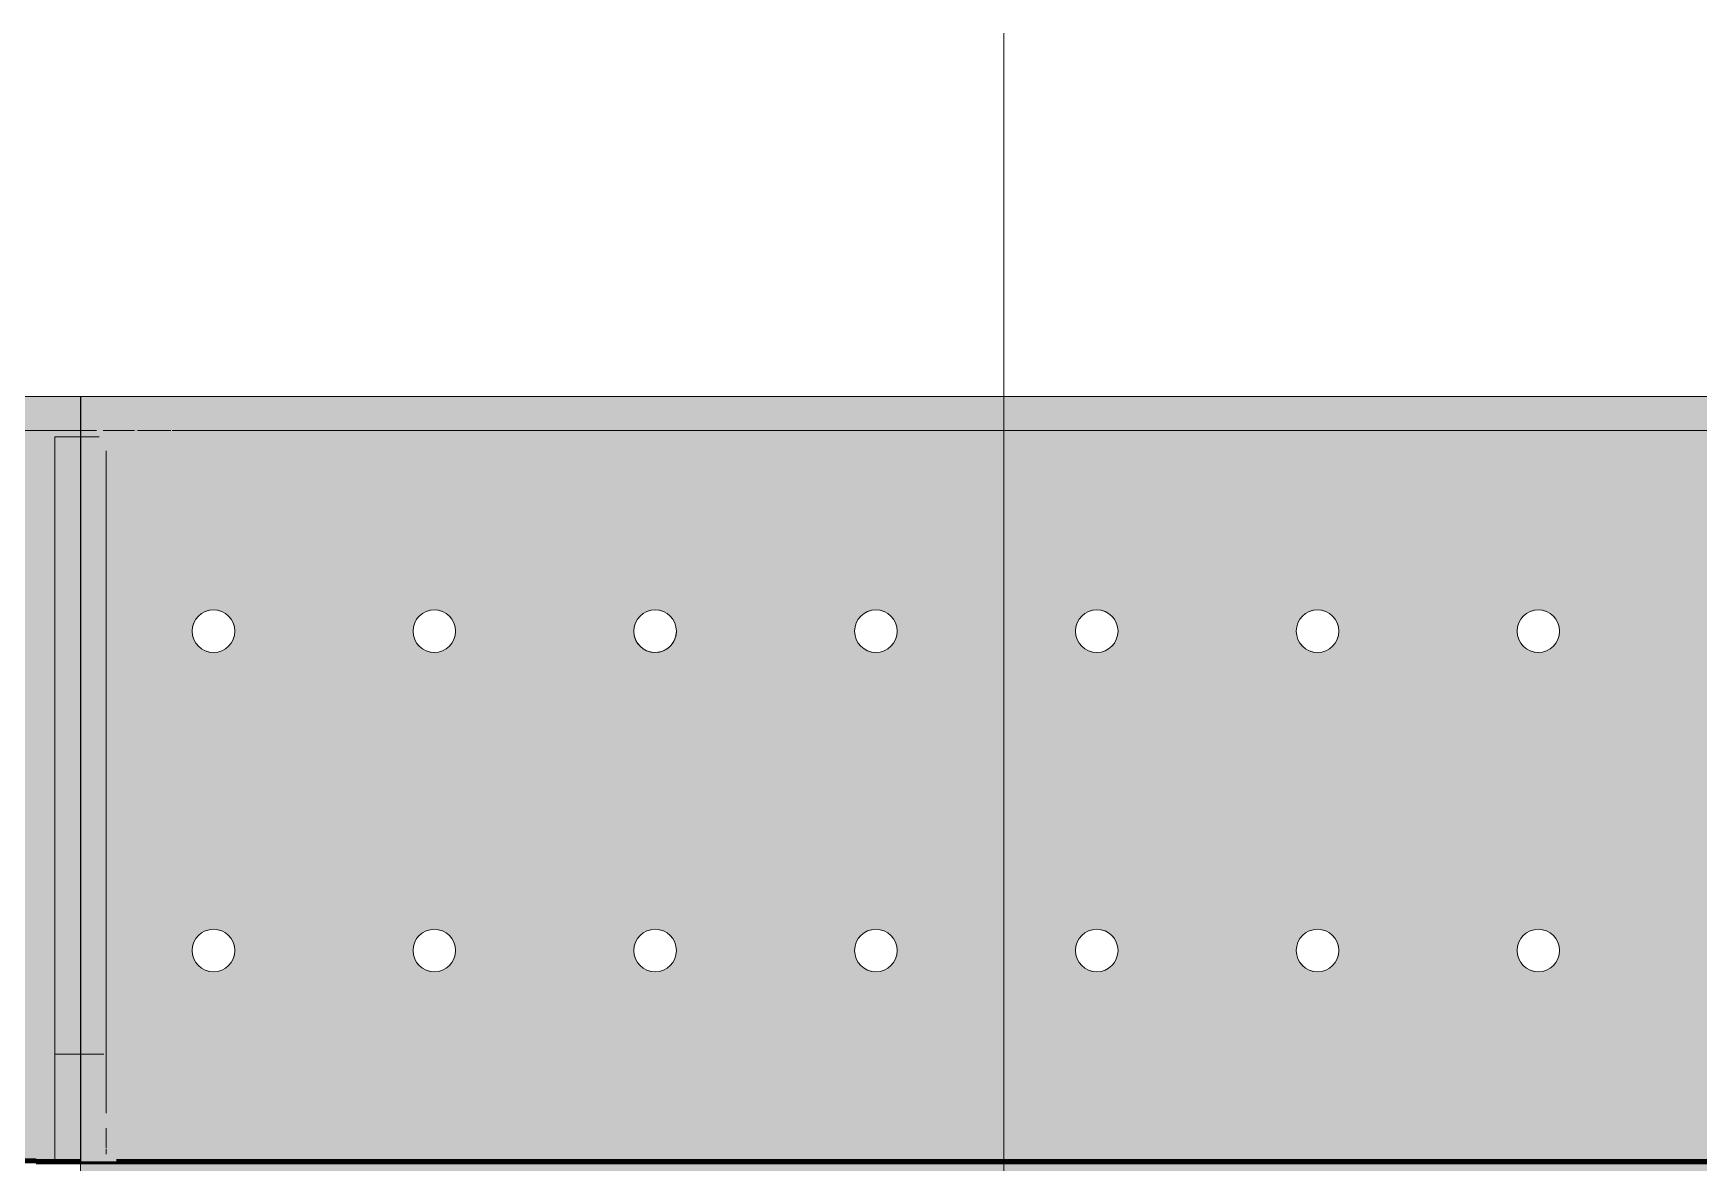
# Model space of a CAD drawing. Header units: millimetres. Extents: x -3245 to 186632, y -8553 to 29000.
# Drawn here: x 13009 to 13791, y 140 to 670 of the extents above; entities that cross this region are included whole.
import ezdxf

# ---------------------------------------------------------------- set-up
doc = ezdxf.new("R2010")
doc.units = ezdxf.units.MM
doc.layers.add('A-WALL-IDEN', color=7, linetype='Continuous', lineweight=9)
for name, color, linetype, lineweight, true_color in [('I-WALL-10', 7, 'Continuous', 80, 0xff80c0), ('I-WALL-17', 7, 'Continuous', 53, 0xeaa7bf), ('I-WALL-18', 7, 'Continuous', 53, 0xe0bbbf), ('Знаки-10', 7, 'Continuous', 9, 0xd6cebe), ('Знаки-2', 9, 'Continuous', 9, 0x808080), ('Знаки-3', 7, 'Continuous', 9, 0xd1cabb), ('Знаки-5', 7, 'Continuous', 9, 0xc1bbaf), ('Знаки-6', 7, 'Continuous', 9, 0xaba79f), ('Знаки-7', 7, 'Continuous', 9, 0xd5cdbe), ('Знаки-8', 7, 'Continuous', 9, 0xccc5b7), ('Знаки-9', 7, 'Continuous', 9, 0xd4ccbd)]:
    doc.layers.add(name, color=color, linetype=linetype, lineweight=lineweight, true_color=true_color)
doc.layers.add('Знаки-4', color=7, linetype='Continuous', lineweight=9, transparency=0.5)

# ---------------------------------------------------------------- blocks, each defined once
blk = doc.blocks.new('Зашивка без перфорации М3 - М3_3-30974608-План отделки стен 2 этажа в осях 1-12')
at = {"layer": 'Знаки-4'}
for points in [[(-204.01, 180), (-430, 180), (-430, -179.94), (-179, -179.94), (-180, 180)], [(-179, -163.94), (-430, -163.94), (-429.85, -179.94), (-179, -179.94)]]:
    blk.add_hatch(color=256, dxfattribs=at).paths.add_polyline_path(points)
at = {"layer": 'Знаки-2'}
for p, q in [((-409, 180), (-430, 180)), ((-430, 180), (-430, -179.94)), ((-430, -179.94), (-179, -179.94))]:
    blk.add_line(p, q, dxfattribs=at)
at = {"layer": 'Знаки-3'}
blk.add_line((-430, -163.94), (-430, -179.62), dxfattribs=at)
at = {"layer": 'Знаки-5'}
for p, q in [((-409, 180), (-180, 180)), ((-430, -179.62), (-430, 179.31)), ((-430, -163.94), (-430, -179.62)), ((-179, -163.94), (-429.85, -163.94)), ((-429.85, -179.94), (-179, -179.94))]:
    blk.add_line(p, q, dxfattribs=at)
at = {"layer": 'Знаки-6'}
for p, q in [((-429.85, 180), (-409, 180)), ((-429.85, -163.94), (-179, -163.94)), ((-179, -179.94), (-429.85, -179.94)), ((-179, -179.94), (-429.85, -179.94))]:
    blk.add_line(p, q, dxfattribs=at)
blk = doc.blocks.new('Зашивка радиатора_ с перфорацией М6 - Зашивка радиатора_ с перфорацией М6-V84-План отделки стен 2 этажа в осях 1-12')
at = {"layer": 'Знаки-4'}
for points in [[(2640.85, 380), (2640.85, 368), (2660.85, 368), (2660.85, 358), (1860.85, 358), (1860.85, 368), (1880.85, 368), (1880.85, 380), (1810.85, 380), (1810.85, 368), (1830.85, 368), (1830.85, 358), (-339.15, 358), (-339.15, 368), (-319.15, 368), (-319.15, 380), (-370, 380), (-369.15, 180), (2690, 180), (2690, 380), (2660.85, 380)], [(2682.15, -163.94), (-369.15, -163.94), (-369.15, -179.94), (2690, -179.94), (2689.85, -163.94), (2682.38, -163.94)], [(1940, -163.94), (1940.68, -179.94), (1980, -179.94), (1979.32, -163.94), (1940.68, -163.94)], [(1951.34, -163.94), (1940, -163.94), (1940.68, -179.94), (1980, -179.94), (1979.32, -163.94), (1952.93, -163.94)], [(1950.34, -163.94), (1950, -163.94), (1950.34, -179.94), (1970, -179.94), (1969.66, -163.94), (1951.34, -163.94)], [(1950.34, -163.94), (1950, -163.94), (1950.34, -179.94), (1970, -179.94), (1969.66, -163.94), (1951.34, -163.94)], [(2045.86, -163.94), (2040, -163.94), (2040.68, -179.94), (2080, -179.94), (2079.32, -163.94), (2050, -163.94)], [(2040, -163.94), (2040.68, -179.94), (2080, -179.94), (2079.32, -163.94), (2040.68, -163.94)], [(2050.34, -163.94), (2050, -163.94), (2050.34, -179.94), (2070, -179.94), (2069.66, -163.94), (2051.34, -163.94)], [(2050.34, -163.94), (2050, -163.94), (2050.34, -179.94), (2070, -179.94), (2069.66, -163.94), (2051.34, -163.94)], [(2140, -163.94), (2140.68, -179.94), (2180, -179.94), (2179.32, -163.94), (2140.68, -163.94)], [(2150.34, -163.94), (2140, -163.94), (2140.68, -179.94), (2180, -179.94), (2179.32, -163.94), (2151.34, -163.94)], [(2152.93, -163.94), (2150, -163.94), (2150.34, -179.94), (2170, -179.94), (2169.66, -163.94), (2154.82, -163.94)], [(2152.93, -163.94), (2150, -163.94), (2150.34, -179.94), (2170, -179.94), (2169.66, -163.94), (2155, -163.94)], [(2260, -163.94), (2240, -163.94), (2240.68, -179.94), (2280, -179.94), (2279.32, -163.94), (2265.18, -163.94)], [(2265, -163.94), (2240, -163.94), (2240.68, -179.94), (2280, -179.94), (2279.32, -163.94), (2265.18, -163.94)], [(2267.07, -163.94), (2250, -163.94), (2250.34, -179.94), (2270, -179.94), (2269.66, -163.94), (2268.66, -163.94)], [(2267.07, -163.94), (2250, -163.94), (2250.34, -179.94), (2270, -179.94), (2269.66, -163.94), (2268.66, -163.94)], [(2374.14, -163.94), (2340, -163.94), (2340.68, -179.94), (2380, -179.94), (2379.32, -163.94), (2377.32, -163.94)], [(2350.34, -163.94), (2340, -163.94), (2340.68, -179.94), (2380, -179.94), (2379.32, -163.94), (2351.34, -163.94)], [(2350.34, -163.94), (2350, -163.94), (2350.34, -179.94), (2370, -179.94), (2369.66, -163.94), (2351.34, -163.94)], [(2350.34, -163.94), (2350, -163.94), (2350.34, -179.94), (2370, -179.94), (2369.66, -163.94), (2351.34, -163.94)], [(2440, -163.94), (2440.68, -179.94), (2480, -179.94), (2479.32, -163.94), (2440.68, -163.94)], [(2440, -163.94), (2440.68, -179.94), (2480, -179.94), (2479.32, -163.94), (2440.68, -163.94)], [(2468.66, -163.94), (2450, -164.05), (2450.34, -179.94), (2470, -179.94), (2469.66, -163.94)], [(2469.66, -163.94), (2450, -164.05), (2450.34, -179.94), (2470, -179.94), (2470, -163.94)], [(2579.32, -163.94), (2540, -164.84), (2540.68, -179.94), (2580, -179.94), (2580, -163.94)], [(2550, -163.94), (2540, -164.84), (2540.68, -179.94), (2580, -179.94), (2579.32, -163.94), (2550.34, -163.94)], [(2560, -163.94), (2550, -164.2), (2550.34, -179.94), (2570, -179.94), (2569.66, -163.94), (2562.59, -163.94)], [(2551.34, -163.94), (2550, -164.2), (2550.34, -179.94), (2570, -179.94), (2569.66, -163.94), (2552.93, -163.94)]]:
    blk.add_hatch(color=256, dxfattribs=at).paths.add_polyline_path(points)
h = blk.add_hatch(color=256, dxfattribs=at)
h.paths.add_polyline_path([(2690, 180), (-369.15, 178.95), (-369.15, -179.94), (2690, -179.94), (2690, 135.79)])
h.paths.add_polyline_path([(2212.5, 90.35), (2217.5, 89.02), (2221.16, 85.35), (2222.5, 80.35), (2221.16, 75.35), (2217.5, 71.69), (2212.5, 70.35), (2207.5, 71.69), (2203.84, 75.35), (2202.5, 80.35), (2203.84, 85.35), (2207.5, 89.02), (2209.91, 90.01)])
h.paths.add_polyline_path([(2005, 90.35), (2010, 89.02), (2013.66, 85.35), (2015, 80.35), (2013.66, 75.35), (2010, 71.69), (2005, 70.35), (2000, 71.69), (1996.34, 75.35), (1995, 80.35), (1996.34, 85.35), (2000, 89.02), (2002.41, 90.01)])
h.paths.add_polyline_path([(2523.75, 90.35), (2528.75, 89.02), (2532.41, 85.35), (2533.75, 80.35), (2532.41, 75.35), (2528.75, 71.69), (2523.75, 70.35), (2518.75, 71.69), (2515.09, 75.35), (2513.75, 80.35), (2515.09, 85.35), (2518.75, 89.02), (2521.16, 90.01)])
h.paths.add_polyline_path([(1797.5, 90.35), (1802.5, 89.02), (1806.16, 85.35), (1807.5, 80.35), (1806.16, 75.35), (1802.5, 71.69), (1797.5, 70.35), (1792.5, 71.69), (1788.84, 75.35), (1787.5, 80.35), (1788.84, 85.35), (1792.5, 89.02), (1794.91, 90.01)])
h.paths.add_polyline_path([(1071.25, 90.35), (1076.25, 89.02), (1079.91, 85.35), (1081.25, 80.35), (1079.91, 75.35), (1076.25, 71.69), (1071.25, 70.35), (1066.25, 71.69), (1062.59, 75.35), (1061.25, 80.35), (1062.59, 85.35), (1066.25, 89.02), (1068.66, 90.01)])
h.paths.add_polyline_path([(1278.75, 90.35), (1283.75, 89.02), (1287.41, 85.35), (1288.75, 80.35), (1287.41, 75.35), (1283.75, 71.69), (1278.75, 70.35), (1273.75, 71.69), (1270.09, 75.35), (1268.75, 80.35), (1270.09, 85.35), (1273.75, 89.02), (1276.16, 90.01)])
h.paths.add_polyline_path([(863.75, 90.35), (868.75, 89.02), (872.41, 85.35), (873.75, 80.35), (872.41, 75.35), (868.75, 71.69), (863.75, 70.35), (858.75, 71.69), (855.09, 75.35), (853.75, 80.35), (855.09, 85.35), (858.75, 89.02), (861.16, 90.01)])
h.paths.add_polyline_path([(1175, 90.35), (1180, 89.02), (1183.66, 85.35), (1185, 80.35), (1183.66, 75.35), (1180, 71.69), (1175, 70.35), (1170, 71.69), (1166.34, 75.35), (1165, 80.35), (1166.34, 85.35), (1170, 89.02), (1172.41, 90.01)])
h.paths.add_polyline_path([(967.5, 90.35), (972.5, 89.02), (976.16, 85.35), (977.5, 80.35), (976.16, 75.35), (972.5, 71.69), (967.5, 70.35), (962.5, 71.69), (958.84, 75.35), (957.5, 80.35), (958.84, 85.35), (962.5, 89.02), (964.91, 90.01)])
h.paths.add_polyline_path([(2316.25, 90.35), (2321.25, 89.02), (2324.91, 85.35), (2326.25, 80.35), (2324.91, 75.35), (2321.25, 71.69), (2316.25, 70.35), (2311.25, 71.69), (2307.59, 75.35), (2306.25, 80.35), (2307.59, 85.35), (2311.25, 89.02), (2313.66, 90.01)])
h.paths.add_polyline_path([(1693.75, 90.35), (1698.75, 89.02), (1702.41, 85.35), (1703.75, 80.35), (1702.41, 75.35), (1698.75, 71.69), (1693.75, 70.35), (1688.75, 71.69), (1685.09, 75.35), (1683.75, 80.35), (1685.09, 85.35), (1688.75, 89.02), (1691.16, 90.01)])
h.paths.add_polyline_path([(1901.25, 90.35), (1906.25, 89.02), (1909.91, 85.35), (1911.25, 80.35), (1909.91, 75.35), (1906.25, 71.69), (1901.25, 70.35), (1896.25, 71.69), (1892.59, 75.35), (1891.25, 80.35), (1892.59, 85.35), (1896.25, 89.02), (1898.66, 90.01)])
h.paths.add_polyline_path([(1590, 90.35), (1595, 89.02), (1598.66, 85.35), (1600, 80.35), (1598.66, 75.35), (1595, 71.69), (1590, 70.35), (1585, 71.69), (1581.34, 75.35), (1580, 80.35), (1581.34, 85.35), (1585, 89.02), (1587.41, 90.01)])
h.paths.add_polyline_path([(2420, 90.35), (2425, 89.02), (2428.66, 85.35), (2430, 80.35), (2428.66, 75.35), (2425, 71.69), (2420, 70.35), (2415, 71.69), (2411.34, 75.35), (2410, 80.35), (2411.34, 85.35), (2415, 89.02), (2417.41, 90.01)])
h.paths.add_polyline_path([(1486.25, 90.35), (1491.25, 89.02), (1494.91, 85.35), (1496.25, 80.35), (1494.91, 75.35), (1491.25, 71.69), (1486.25, 70.35), (1481.25, 71.69), (1477.59, 75.35), (1476.25, 80.35), (1477.59, 85.35), (1481.25, 89.02), (1483.66, 90.01)])
h.paths.add_polyline_path([(2108.75, 90.35), (2113.75, 89.02), (2117.73, 84.58), (2118.75, 80.35), (2117.41, 75.35), (2113.75, 71.69), (2108.75, 70.35), (2103.75, 71.69), (2100.09, 75.35), (2098.75, 80.35), (2100.09, 85.35), (2103.75, 89.02), (2106.16, 90.01)])
h.paths.add_polyline_path([(1382.5, 90.35), (1387.5, 89.02), (1391.16, 85.35), (1392.5, 80.35), (1391.16, 75.35), (1387.5, 71.69), (1382.5, 70.35), (1377.5, 71.69), (1373.84, 75.35), (1372.5, 80.35), (1373.84, 85.35), (1377.5, 89.02), (1379.91, 90.01)])
h.paths.add_polyline_path([(2627.5, 90.35), (2632.5, 89.02), (2636.16, 85.35), (2637.5, 80.35), (2636.16, 75.35), (2632.5, 71.69), (2627.5, 70.35), (2622.5, 71.69), (2618.84, 75.35), (2617.5, 80.35), (2618.84, 85.35), (2622.5, 89.02), (2624.91, 90.01)])
h.paths.add_polyline_path([(33.75, 90.35), (38.75, 89.02), (42.41, 85.35), (43.75, 80.35), (42.41, 75.35), (38.75, 71.69), (33.75, 70.35), (28.75, 71.69), (25.09, 75.35), (23.75, 80.35), (25.09, 85.35), (28.75, 89.02), (31.16, 90.01)])
h.paths.add_polyline_path([(137.5, 90.35), (142.5, 89.02), (146.16, 85.35), (147.5, 80.35), (146.16, 75.35), (142.5, 71.69), (137.5, 70.35), (132.5, 71.69), (128.84, 75.35), (127.5, 80.35), (128.84, 85.35), (132.5, 89.02), (134.91, 90.01)])
h.paths.add_polyline_path([(-173.75, 90.35), (-168.75, 89.02), (-165.09, 85.35), (-163.75, 80.35), (-165.09, 75.35), (-168.75, 71.69), (-173.75, 70.35), (-178.75, 71.69), (-182.41, 75.35), (-183.75, 80.35), (-182.41, 85.35), (-178.75, 89.02), (-176.34, 90.01)])
h.paths.add_polyline_path([(241.25, 90.35), (246.25, 89.02), (249.91, 85.35), (251.25, 80.35), (249.91, 75.35), (246.25, 71.69), (241.25, 70.35), (236.25, 71.69), (232.59, 75.35), (231.25, 80.35), (232.59, 85.35), (236.25, 89.02), (238.66, 90.01)])
h.paths.add_polyline_path([(345, 90.35), (350, 89.02), (353.66, 85.35), (355, 80.35), (353.66, 75.35), (350, 71.69), (345, 70.35), (340, 71.69), (336.34, 75.35), (335, 80.35), (336.34, 85.35), (340, 89.02), (342.41, 90.01)])
h.paths.add_polyline_path([(552.5, 90.35), (557.5, 89.02), (561.16, 85.35), (562.5, 80.35), (561.16, 75.35), (557.5, 71.69), (552.5, 70.35), (547.5, 71.69), (543.84, 75.35), (542.5, 80.35), (543.84, 85.35), (547.5, 89.02), (549.91, 90.01)])
h.paths.add_polyline_path([(-70, 90.35), (-65, 89.02), (-61.34, 85.35), (-60, 80.35), (-61.34, 75.35), (-65, 71.69), (-70, 70.35), (-75, 71.69), (-78.66, 75.35), (-80, 80.35), (-78.66, 85.35), (-75, 89.02), (-72.59, 90.01)])
h.paths.add_polyline_path([(656.25, 90.35), (661.25, 89.02), (664.91, 85.35), (666.25, 80.35), (664.91, 75.35), (661.25, 71.69), (656.25, 70.35), (651.25, 71.69), (647.59, 75.35), (646.25, 80.35), (647.59, 85.35), (651.25, 89.02), (653.66, 90.01)])
h.paths.add_polyline_path([(760, 90.35), (765, 89.02), (768.66, 85.35), (770, 80.35), (768.66, 75.35), (765, 71.69), (760, 70.35), (755, 71.69), (751.34, 75.35), (750, 80.35), (751.34, 85.35), (755, 89.02), (757.41, 90.01)])
h.paths.add_polyline_path([(-277.5, 90.35), (-272.5, 89.02), (-268.84, 85.35), (-267.5, 80.35), (-268.84, 75.35), (-272.5, 71.69), (-277.5, 70.35), (-282.5, 71.69), (-286.16, 75.35), (-287.5, 80.35), (-286.16, 85.35), (-282.5, 89.02), (-280.09, 90.01)])
h.paths.add_polyline_path([(448.75, 90.35), (453.75, 89.02), (457.41, 85.35), (458.75, 80.35), (457.41, 75.35), (453.75, 71.69), (448.75, 70.35), (443.75, 71.69), (440.09, 75.35), (438.75, 80.35), (440.32, 85.65), (443.75, 89.02), (446.16, 90.01)])
h.paths.add_polyline_path([(2108.75, -59.65), (2113.75, -60.98), (2117.73, -65.42), (2118.75, -69.65), (2117.41, -74.65), (2113.75, -78.31), (2108.75, -79.65), (2103.75, -78.31), (2100.09, -74.65), (2098.75, -69.65), (2100.09, -64.65), (2103.75, -60.98), (2106.16, -59.99)])
h.paths.add_polyline_path([(2005, -59.65), (2010, -60.98), (2013.66, -64.65), (2015, -69.65), (2013.66, -74.65), (2010, -78.31), (2005, -79.65), (2000, -78.31), (1996.34, -74.65), (1995, -69.65), (1996.34, -64.65), (2000, -60.98), (2002.41, -59.99)])
h.paths.add_polyline_path([(760, -59.65), (765, -60.98), (768.66, -64.65), (770, -69.65), (768.66, -74.65), (765, -78.31), (760, -79.65), (755, -78.31), (751.34, -74.65), (750, -69.65), (751.34, -64.65), (755, -60.98), (757.41, -59.99)])
h.paths.add_polyline_path([(2212.5, -59.65), (2217.5, -60.98), (2221.16, -64.65), (2222.5, -69.65), (2221.16, -74.65), (2217.5, -78.31), (2212.5, -79.65), (2207.5, -78.31), (2203.84, -74.65), (2202.5, -69.65), (2203.84, -64.65), (2207.5, -60.98), (2209.91, -59.99)])
h.paths.add_polyline_path([(1071.25, -59.65), (1076.25, -60.98), (1079.91, -64.65), (1081.25, -69.65), (1079.91, -74.65), (1076.25, -78.31), (1071.25, -79.65), (1066.25, -78.31), (1062.59, -74.65), (1061.25, -69.65), (1062.59, -64.65), (1066.25, -60.98), (1068.66, -59.99)])
h.paths.add_polyline_path([(967.5, -59.65), (972.5, -60.98), (976.16, -64.65), (977.5, -69.65), (976.16, -74.65), (972.5, -78.31), (967.5, -79.65), (962.5, -78.31), (958.84, -74.65), (957.5, -69.65), (958.84, -64.65), (962.5, -60.98), (964.91, -59.99)])
h.paths.add_polyline_path([(1382.5, -59.65), (1387.5, -60.98), (1391.16, -64.65), (1392.5, -69.65), (1391.16, -74.65), (1387.5, -78.31), (1382.5, -79.65), (1377.5, -78.31), (1373.84, -74.65), (1372.5, -69.65), (1373.84, -64.65), (1377.5, -60.98), (1379.91, -59.99)])
h.paths.add_polyline_path([(1590, -59.65), (1595, -60.98), (1598.66, -64.65), (1600, -69.65), (1598.66, -74.65), (1595, -78.31), (1590, -79.65), (1585, -78.31), (1581.34, -74.65), (1580, -69.65), (1581.34, -64.65), (1585, -60.98), (1587.41, -59.99)])
h.paths.add_polyline_path([(2420, -59.65), (2425, -60.98), (2428.66, -64.65), (2430, -69.65), (2428.66, -74.65), (2425, -78.31), (2420, -79.65), (2415, -78.31), (2411.34, -74.65), (2410, -69.65), (2411.34, -64.65), (2415, -60.98), (2417.41, -59.99)])
h.paths.add_polyline_path([(1486.25, -59.65), (1491.25, -60.98), (1494.91, -64.65), (1496.25, -69.65), (1494.91, -74.65), (1491.25, -78.31), (1486.25, -79.65), (1481.25, -78.31), (1477.59, -74.65), (1476.25, -69.65), (1477.59, -64.65), (1481.25, -60.98), (1483.66, -59.99)])
h.paths.add_polyline_path([(1797.5, -59.65), (1802.5, -60.98), (1806.16, -64.65), (1807.5, -69.65), (1806.16, -74.65), (1802.5, -78.31), (1797.5, -79.65), (1792.5, -78.31), (1788.84, -74.65), (1787.5, -69.65), (1788.84, -64.65), (1792.5, -60.98), (1794.91, -59.99)])
h.paths.add_polyline_path([(2523.75, -59.65), (2528.75, -60.98), (2532.41, -64.65), (2533.75, -69.65), (2532.41, -74.65), (2528.75, -78.31), (2523.75, -79.65), (2518.75, -78.31), (2515.09, -74.65), (2513.75, -69.65), (2515.09, -64.65), (2518.75, -60.98), (2521.16, -59.99)])
h.paths.add_polyline_path([(1693.75, -59.65), (1698.75, -60.98), (1702.41, -64.65), (1703.75, -69.65), (1702.41, -74.65), (1698.75, -78.31), (1693.75, -79.65), (1688.75, -78.31), (1685.09, -74.65), (1683.75, -69.65), (1685.09, -64.65), (1688.75, -60.98), (1691.16, -59.99)])
h.paths.add_polyline_path([(1278.75, -59.65), (1283.75, -60.98), (1287.41, -64.65), (1288.75, -69.65), (1287.41, -74.65), (1283.75, -78.31), (1278.75, -79.65), (1273.75, -78.31), (1270.09, -74.65), (1268.75, -69.65), (1270.09, -64.65), (1273.75, -60.98), (1276.16, -59.99)])
h.paths.add_polyline_path([(2316.25, -59.65), (2321.25, -60.98), (2324.91, -64.65), (2326.25, -69.65), (2324.91, -74.65), (2321.25, -78.31), (2316.25, -79.65), (2311.25, -78.31), (2307.59, -74.65), (2306.25, -69.65), (2307.59, -64.65), (2311.25, -60.98), (2313.66, -59.99)])
h.paths.add_polyline_path([(863.75, -59.65), (868.75, -60.98), (872.41, -64.65), (873.75, -69.65), (872.41, -74.65), (868.75, -78.31), (863.75, -79.65), (858.75, -78.31), (855.09, -74.65), (853.75, -69.65), (855.09, -64.65), (858.75, -60.98), (861.16, -59.99)])
h.paths.add_polyline_path([(1175, -59.65), (1180, -60.98), (1183.66, -64.65), (1185, -69.65), (1183.66, -74.65), (1180, -78.31), (1175, -79.65), (1170, -78.31), (1166.34, -74.65), (1165, -69.65), (1166.34, -64.65), (1170, -60.98), (1172.41, -59.99)])
h.paths.add_polyline_path([(1901.25, -59.65), (1906.25, -60.98), (1909.91, -64.65), (1911.25, -69.65), (1909.91, -74.65), (1906.25, -78.31), (1901.25, -79.65), (1896.25, -78.31), (1892.59, -74.65), (1891.25, -69.65), (1892.59, -64.65), (1896.25, -60.98), (1898.66, -59.99)])
h.paths.add_polyline_path([(2627.5, -59.65), (2632.5, -60.98), (2636.16, -64.65), (2637.5, -69.65), (2636.16, -74.65), (2632.5, -78.31), (2627.5, -79.65), (2622.5, -78.31), (2618.84, -74.65), (2617.5, -69.65), (2618.84, -64.65), (2622.5, -60.98), (2624.91, -59.99)])
h.paths.add_polyline_path([(241.25, -59.65), (246.25, -60.98), (249.91, -64.65), (251.25, -69.65), (249.91, -74.65), (246.25, -78.31), (241.25, -79.65), (236.25, -78.31), (232.59, -74.65), (231.25, -69.65), (232.59, -64.65), (236.25, -60.98), (238.66, -59.99)])
h.paths.add_polyline_path([(33.75, -59.65), (38.75, -60.98), (42.41, -64.65), (43.75, -69.65), (42.41, -74.65), (38.75, -78.31), (33.75, -79.65), (28.75, -78.31), (25.09, -74.65), (23.75, -69.65), (25.09, -64.65), (28.75, -60.98), (31.16, -59.99)])
h.paths.add_polyline_path([(345, -59.65), (350, -60.98), (353.66, -64.65), (355, -69.65), (353.66, -74.65), (350, -78.31), (345, -79.65), (340, -78.31), (336.34, -74.65), (335, -69.65), (336.34, -64.65), (340, -60.98), (342.41, -59.99)])
h.paths.add_polyline_path([(448.75, -59.65), (453.75, -60.98), (457.41, -64.65), (458.75, -69.65), (457.41, -74.65), (453.75, -78.31), (448.75, -79.65), (443.75, -78.31), (440.09, -74.65), (438.75, -69.65), (440.32, -64.35), (443.75, -60.98), (446.16, -59.99)])
h.paths.add_polyline_path([(552.5, -59.65), (557.5, -60.98), (561.16, -64.65), (562.5, -69.65), (561.16, -74.65), (557.5, -78.31), (552.5, -79.65), (547.5, -78.31), (543.84, -74.65), (542.5, -69.65), (543.84, -64.65), (547.5, -60.98), (549.91, -59.99)])
h.paths.add_polyline_path([(656.25, -59.65), (661.25, -60.98), (664.91, -64.65), (666.25, -69.65), (664.91, -74.65), (661.25, -78.31), (656.25, -79.65), (651.25, -78.31), (647.59, -74.65), (646.25, -69.65), (647.59, -64.65), (651.25, -60.98), (653.66, -59.99)])
h.paths.add_polyline_path([(-173.75, -59.65), (-168.75, -60.98), (-165.09, -64.65), (-163.75, -69.65), (-165.09, -74.65), (-168.75, -78.31), (-173.75, -79.65), (-178.75, -78.31), (-182.41, -74.65), (-183.75, -69.65), (-182.41, -64.65), (-178.75, -60.98), (-176.34, -59.99)])
h.paths.add_polyline_path([(-70, -59.65), (-65, -60.98), (-61.34, -64.65), (-60, -69.65), (-61.34, -74.65), (-65, -78.31), (-70, -79.65), (-75, -78.31), (-78.66, -74.65), (-80, -69.65), (-78.66, -64.65), (-75, -60.98), (-72.59, -59.99)])
h.paths.add_polyline_path([(-277.5, -59.65), (-272.5, -60.98), (-268.84, -64.65), (-267.5, -69.65), (-268.84, -74.65), (-272.5, -78.31), (-277.5, -79.65), (-282.5, -78.31), (-286.16, -74.65), (-287.5, -69.65), (-286.16, -64.65), (-282.5, -60.98), (-280.09, -59.99)])
h.paths.add_polyline_path([(137.5, -59.65), (142.5, -60.98), (146.16, -64.65), (147.5, -69.65), (146.16, -74.65), (142.5, -78.31), (137.5, -79.65), (132.5, -78.31), (128.84, -74.65), (127.5, -69.65), (128.84, -64.65), (132.5, -60.98), (134.91, -59.99)])
at = {"layer": 'Знаки-10'}
for p, q in [((1949.99, -163.94), (1950, -163.94)), ((1950, -163.94), (1949.99, -163.94)), ((1949.99, -179.94), (1950, -179.94)), ((1950, -179.94), (1949.99, -179.94))]:
    blk.add_line(p, q, dxfattribs=at)
at = {"layer": 'Знаки-2'}
for p, q in [((2690, 180), (2690, 380)), ((-369.15, 180), (2690, 180)), ((2690, 180), (-369.15, 180)), ((2690, -179.94), (2690, 180)), ((-369.15, -179.94), (2690, -179.94))]:
    blk.add_line(p, q, dxfattribs=at)
for centre, start, end in [((2005, 80.35), 0, 180), ((2108.75, 80.35), 0, 180), ((2212.5, 80.35), 0, 180), ((2316.25, 80.35), 0, 180), ((2420, 80.35), 0, 180), ((2523.75, 80.35), 0, 180), ((2627.5, 80.35), 0, 180), ((2005, 80.35), 180, 0), ((2108.75, 80.35), 180, 360), ((2212.5, 80.35), 180, 0), ((2316.25, 80.35), 180, 360), ((2420, 80.35), 180, 0), ((2523.75, 80.35), 180, 360), ((2627.5, 80.35), 180, 360), ((2005, -69.65), 0, 180), ((2108.75, -69.65), 0, 180), ((2212.5, -69.65), 0, 180), ((2316.25, -69.65), 0, 180), ((2420, -69.65), 0, 180), ((2523.75, -69.65), 0, 180), ((2627.5, -69.65), 0, 180), ((2005, -69.65), 180, 0), ((2108.75, -69.65), 180, 0), ((2212.5, -69.65), 180, 0), ((2316.25, -69.65), 180, 0), ((2420, -69.65), 180, 0), ((2523.75, -69.65), 180, 0), ((2627.5, -69.65), 180, 0)]:
    blk.add_arc(centre, 10, start, end, dxfattribs=at)
at = {"layer": 'Знаки-3'}
for p, q in [((1949.99, -163.94), (1940.68, -163.94)), ((1950, -163.94), (1954.81, -163.94)), ((1954.81, -163.94), (1950, -163.94)), ((1955, -163.94), (1965, -163.94)), ((1965, -163.94), (1955, -163.94)), ((1965.19, -163.94), (1970, -163.94)), ((1970, -163.94), (1965.19, -163.94)), ((1979.32, -163.94), (1970, -163.94)), ((2050, -163.94), (2040.68, -163.94)), ((2051.28, -163.94), (2054.82, -163.94)), ((2054.82, -163.94), (2051.28, -163.94)), ((2055, -163.94), (2065, -163.94)), ((2065, -163.94), (2055, -163.94)), ((2065.18, -163.94), (2068.72, -163.94)), ((2068.72, -163.94), (2065.18, -163.94)), ((2079.32, -163.94), (2070, -163.94)), ((2150, -163.94), (2140.68, -163.94)), ((2150, -163.94), (2150.34, -163.94)), ((2154.81, -163.94), (2150, -163.94)), ((2150.34, -163.94), (2154.81, -163.94)), ((2155, -163.94), (2165, -163.94)), ((2165, -163.94), (2155, -163.94)), ((2165.19, -163.94), (2170, -163.94)), ((2170, -163.94), (2165.19, -163.94)), ((2179.32, -163.94), (2170, -163.94)), ((2250, -163.94), (2240.68, -163.94)), ((2250, -163.94), (2254.81, -163.94)), ((2254.81, -163.94), (2250, -163.94)), ((2255, -163.94), (2257.41, -163.94)), ((2265, -163.94), (2255, -163.94)), ((2257.41, -163.94), (2265, -163.94)), ((2265.19, -163.94), (2267.07, -163.94)), ((2270, -163.94), (2265.19, -163.94)), ((2267.07, -163.94), (2270, -163.94)), ((2279.32, -163.94), (2270, -163.94)), ((2350, -163.94), (2340.68, -163.94)), ((2351.28, -163.94), (2354.82, -163.94)), ((2354.82, -163.94), (2351.28, -163.94)), ((2355, -163.94), (2365, -163.94)), ((2365, -163.94), (2355, -163.94)), ((2365.18, -163.94), (2368.72, -163.94)), ((2368.72, -163.94), (2365.18, -163.94)), ((2379.32, -163.94), (2370, -163.94)), ((2450, -163.94), (2440.68, -163.94)), ((2450, -163.94), (2450.34, -163.94)), ((2451.34, -163.94), (2450, -163.94)), ((2450.34, -163.94), (2452.93, -163.94)), ((2452.93, -163.94), (2451.34, -163.94)), ((2452.93, -163.94), (2454.81, -163.94)), ((2454.81, -163.94), (2452.93, -163.94)), ((2455, -163.94), (2457.41, -163.94)), ((2460, -163.94), (2455, -163.94)), ((2457.41, -163.94), (2460, -163.94)), ((2460, -163.94), (2464.86, -163.94)), ((2462.59, -163.94), (2460, -163.94)), ((2464.86, -163.94), (2462.59, -163.94)), ((2465.19, -163.94), (2467.07, -163.94)), ((2468.66, -163.94), (2465.19, -163.94)), ((2467.07, -163.94), (2468.66, -163.94)), ((2468.66, -163.94), (2470, -163.94)), ((2469.66, -163.94), (2468.66, -163.94)), ((2470, -163.94), (2469.66, -163.94)), ((2479.32, -163.94), (2470, -163.94)), ((2550, -163.94), (2540.68, -163.94)), ((2550, -163.94), (2550.34, -163.94)), ((2554.81, -163.94), (2550, -163.94)), ((2550.34, -163.94), (2554.81, -163.94)), ((2555, -163.94), (2564.2, -163.94)), ((2564.2, -163.94), (2555, -163.94)), ((2565.19, -163.94), (2570, -163.94)), ((2570, -163.94), (2565.19, -163.94)), ((2579.32, -163.94), (2570, -163.94)), ((2690, -163.94), (2690, -179.94)), ((1940.68, -179.94), (1949.99, -179.94)), ((1950, -179.94), (1954.81, -179.94)), ((1954.81, -179.94), (1950, -179.94)), ((1955, -179.94), (1965, -179.94)), ((1965, -179.94), (1955, -179.94)), ((1965.19, -179.94), (1970, -179.94)), ((1970, -179.94), (1965.19, -179.94)), ((1970, -179.94), (1979.32, -179.94)), ((2040.68, -179.94), (2050, -179.94)), ((2051.28, -179.94), (2054.82, -179.94)), ((2054.82, -179.94), (2051.28, -179.94)), ((2055, -179.94), (2065, -179.94)), ((2065, -179.94), (2055, -179.94)), ((2065.18, -179.94), (2068.72, -179.94)), ((2068.72, -179.94), (2065.18, -179.94)), ((2070, -179.94), (2079.32, -179.94)), ((2140.68, -179.94), (2150, -179.94)), ((2150, -179.94), (2151.34, -179.94)), ((2154.81, -179.94), (2150, -179.94)), ((2151.34, -179.94), (2154.81, -179.94)), ((2155, -179.94), (2160, -179.94)), ((2165, -179.94), (2155, -179.94)), ((2160, -179.94), (2165, -179.94)), ((2165.19, -179.94), (2170, -179.94)), ((2170, -179.94), (2165.19, -179.94)), ((2170, -179.94), (2179.32, -179.94)), ((2240.68, -179.94), (2250, -179.94)), ((2250, -179.94), (2251.34, -179.94)), ((2254.81, -179.94), (2250, -179.94)), ((2251.34, -179.94), (2254.81, -179.94)), ((2255, -179.94), (2265, -179.94)), ((2265, -179.94), (2255, -179.94)), ((2265.19, -179.94), (2268.66, -179.94)), ((2270, -179.94), (2265.19, -179.94)), ((2268.66, -179.94), (2270, -179.94)), ((2270, -179.94), (2279.32, -179.94)), ((2340.68, -179.94), (2350, -179.94)), ((2351.28, -179.94), (2354.82, -179.94)), ((2354.82, -179.94), (2351.28, -179.94)), ((2355, -179.94), (2365, -179.94)), ((2365, -179.94), (2355, -179.94)), ((2365.18, -179.94), (2368.72, -179.94)), ((2368.72, -179.94), (2365.18, -179.94)), ((2370, -179.94), (2379.32, -179.94)), ((2440.68, -179.94), (2450, -179.94)), ((2450, -179.94), (2451.34, -179.94)), ((2454.81, -179.94), (2450, -179.94)), ((2451.34, -179.94), (2454.81, -179.94)), ((2455, -179.94), (2460, -179.94)), ((2465, -179.94), (2455, -179.94)), ((2460, -179.94), (2465, -179.94)), ((2465.19, -179.94), (2470, -179.94)), ((2470, -179.94), (2465.19, -179.94)), ((2470, -179.94), (2479.32, -179.94)), ((2540.68, -179.94), (2550, -179.94)), ((2550, -179.94), (2554.81, -179.94)), ((2554.81, -179.94), (2550, -179.94)), ((2555, -179.94), (2565, -179.94)), ((2565, -179.94), (2555, -179.94)), ((2565.19, -179.94), (2570, -179.94)), ((2570, -179.94), (2565.19, -179.94)), ((2570, -179.94), (2579.32, -179.94))]:
    blk.add_line(p, q, dxfattribs=at)
at = {"layer": 'Знаки-5'}
for p, q in [((2689.85, 180), (-369.15, 180)), ((-369.15, 180), (2689.85, 180)), ((2690, 180), (2690, -179.94)), ((1940, -163.94), (1880, -163.94)), ((1940, -163.94), (1980, -163.94)), ((1979.32, -163.94), (1940, -163.94)), ((1980, -163.94), (1979.32, -163.94)), ((2040, -163.94), (1980, -163.94)), ((2040, -163.94), (2080, -163.94)), ((2080, -163.94), (2040, -163.94)), ((2140, -163.94), (2080, -163.94)), ((2140, -163.94), (2150, -163.94)), ((2150, -163.94), (2140, -163.94)), ((2150, -163.94), (2170, -163.94)), ((2150.34, -163.94), (2150, -163.94)), ((2170, -163.94), (2150.34, -163.94)), ((2170, -163.94), (2180, -163.94)), ((2180, -163.94), (2170, -163.94)), ((2240, -163.94), (2180, -163.94)), ((2240, -163.94), (2245.86, -163.94)), ((2280, -163.94), (2240, -163.94)), ((2245.86, -163.94), (2265.18, -163.94)), ((2265.18, -163.94), (2280, -163.94)), ((2340, -163.94), (2280, -163.94)), ((2340, -163.94), (2380, -163.94)), ((2380, -163.94), (2340, -163.94)), ((2440, -163.94), (2380, -163.94)), ((2440, -163.94), (2450, -163.94)), ((2450, -163.94), (2440, -163.94)), ((2450, -163.94), (2464.86, -163.94)), ((2464.86, -163.94), (2450, -163.94)), ((2465, -163.94), (2470, -163.94)), ((2470, -163.94), (2465, -163.94)), ((2470, -163.94), (2480, -163.94)), ((2480, -163.94), (2470, -163.94)), ((2540, -163.94), (2480, -163.94)), ((2540, -163.94), (2564.18, -163.94)), ((2564.18, -163.94), (2540, -163.94)), ((2565.18, -163.94), (2580, -163.94)), ((2580, -163.94), (2565.18, -163.94)), ((2646.93, -163.94), (2580.72, -163.94)), ((2663.16, -163.94), (2647.48, -163.94)), ((2679.37, -163.94), (2664.61, -163.94)), ((2689.85, -163.94), (2682.51, -163.94)), ((2690, -179.94), (2690, -163.94)), ((1880, -179.94), (1940, -179.94)), ((1940, -179.94), (1980, -179.94)), ((1980, -179.94), (1940, -179.94)), ((1980, -179.94), (2040, -179.94)), ((2040, -179.94), (2080, -179.94)), ((2080, -179.94), (2040, -179.94)), ((2080, -179.94), (2140, -179.94)), ((2140, -179.94), (2150, -179.94)), ((2150, -179.94), (2140, -179.94)), ((2150, -179.94), (2170, -179.94)), ((2170, -179.94), (2150, -179.94)), ((2170, -179.94), (2180, -179.94)), ((2180, -179.94), (2170, -179.94)), ((2180, -179.94), (2240, -179.94)), ((2240, -179.94), (2280, -179.94)), ((2250, -179.94), (2240, -179.94)), ((2280, -179.94), (2250, -179.94)), ((2280, -179.94), (2340, -179.94)), ((2340, -179.94), (2380, -179.94)), ((2380, -179.94), (2340, -179.94)), ((2380, -179.94), (2440, -179.94)), ((2440, -179.94), (2450, -179.94)), ((2450, -179.94), (2440, -179.94)), ((2450, -179.94), (2470, -179.94)), ((2470, -179.94), (2450, -179.94)), ((2470, -179.94), (2480, -179.94)), ((2480, -179.94), (2470, -179.94)), ((2480, -179.94), (2540, -179.94)), ((2540, -179.94), (2550, -179.94)), ((2580, -179.94), (2540, -179.94)), ((2550, -179.94), (2570, -179.94)), ((2570, -179.94), (2580, -179.94)), ((2580, -179.94), (2689.85, -179.94))]:
    blk.add_line(p, q, dxfattribs=at)
at = {"layer": 'Знаки-6'}
for p, q in [((2690, 380), (2690, 180)), ((-322.14, -163.94), (2646.93, -163.94)), ((2647.48, -163.94), (2663.16, -163.94)), ((2664.61, -163.94), (2679.37, -163.94)), ((2682.51, -163.94), (2689.85, -163.94)), ((2689.85, -179.94), (-369.15, -179.94)), ((2689.85, -179.94), (-369.15, -179.94))]:
    blk.add_line(p, q, dxfattribs=at)
for centre, start, end in [((2005, 80.35), 0, 180), ((2108.75, 80.35), 0, 180), ((2212.5, 80.35), 0, 180), ((2316.25, 80.35), 0, 180), ((2420, 80.35), 0, 180), ((2523.75, 80.35), 0, 180), ((2627.5, 80.35), 0, 180), ((2005, 80.35), 180, 360), ((2108.75, 80.35), 180, 360), ((2212.5, 80.35), 180, 360), ((2316.25, 80.35), 180, 360), ((2420, 80.35), 180, 360), ((2523.75, 80.35), 180, 360), ((2627.5, 80.35), 180, 360), ((2005, -69.65), 0, 180), ((2108.75, -69.65), 0, 180), ((2212.5, -69.65), 0, 180), ((2316.25, -69.65), 0, 180), ((2420, -69.65), 15, 180), ((2523.75, -69.65), 0, 180), ((2627.5, -69.65), 0, 180), ((2005, -69.65), 180, 360), ((2108.75, -69.65), 180, 360), ((2212.5, -69.65), 180, 360), ((2316.25, -69.65), 180, 360), ((2420, -69.65), 180, 360), ((2420, -69.65), 0, 15), ((2523.75, -69.65), 180, 360), ((2627.5, -69.65), 180, 360)]:
    blk.add_arc(centre, 10, start, end, dxfattribs=at)
at = {"layer": 'Знаки-7'}
for p, q in [((1954.82, -163.94), (1951.34, -163.94)), ((1965, -163.94), (1955, -163.94)), ((1968.66, -163.94), (1965.18, -163.94)), ((2054.82, -163.94), (2051.34, -163.94)), ((2065, -163.94), (2055, -163.94)), ((2068.66, -163.94), (2065.18, -163.94)), ((2154.82, -163.94), (2151.34, -163.94)), ((2165, -163.94), (2155, -163.94)), ((2168.66, -163.94), (2165.18, -163.94)), ((2254.82, -163.94), (2251.34, -163.94)), ((2265, -163.94), (2255, -163.94)), ((2268.66, -163.94), (2265.18, -163.94)), ((2354.82, -163.94), (2351.34, -163.94)), ((2365, -163.94), (2355, -163.94)), ((2368.66, -163.94), (2365.18, -163.94)), ((2452.93, -163.94), (2451.34, -163.94)), ((2454.82, -163.94), (2453.21, -163.94)), ((2464.85, -163.94), (2455, -163.94)), ((2468.66, -163.94), (2465.18, -163.94)), ((2554.82, -163.94), (2551.34, -163.94)), ((2564.17, -163.94), (2555, -163.94)), ((2568.66, -163.94), (2565.18, -163.94)), ((1951.34, -179.94), (1954.82, -179.94)), ((1955, -179.94), (1965, -179.94)), ((1965.18, -179.94), (1968.66, -179.94)), ((2051.34, -179.94), (2054.82, -179.94)), ((2055, -179.94), (2065, -179.94)), ((2065.18, -179.94), (2068.66, -179.94)), ((2151.34, -179.94), (2154.82, -179.94)), ((2155, -179.94), (2165, -179.94)), ((2165.18, -179.94), (2168.66, -179.94)), ((2251.34, -179.94), (2254.82, -179.94)), ((2255, -179.94), (2265, -179.94)), ((2265.18, -179.94), (2268.66, -179.94)), ((2351.34, -179.94), (2354.82, -179.94)), ((2355, -179.94), (2365, -179.94)), ((2365.18, -179.94), (2368.66, -179.94)), ((2451.34, -179.94), (2452.93, -179.94)), ((2453.21, -179.94), (2454.82, -179.94)), ((2455, -179.94), (2465, -179.94)), ((2465.18, -179.94), (2468.66, -179.94)), ((2551.34, -179.94), (2554.82, -179.94)), ((2555, -179.94), (2565, -179.94)), ((2565.18, -179.94), (2568.66, -179.94))]:
    blk.add_line(p, q, dxfattribs=at)
at = {"layer": 'Знаки-8'}
for p, q in [((1940, -163.94), (1949.99, -163.94)), ((1949.99, -163.94), (1940, -163.94)), ((1950, -163.94), (1954.81, -163.94)), ((1954.81, -163.94), (1950, -163.94)), ((1955, -163.94), (1965, -163.94)), ((1965, -163.94), (1955, -163.94)), ((1965.19, -163.94), (1970, -163.94)), ((1970, -163.94), (1965.19, -163.94)), ((1970, -163.94), (1980, -163.94)), ((1980, -163.94), (1970, -163.94)), ((2040, -163.94), (2050, -163.94)), ((2050, -163.94), (2040, -163.94)), ((2050, -163.94), (2054.81, -163.94)), ((2054.81, -163.94), (2050, -163.94)), ((2055, -163.94), (2065, -163.94)), ((2065, -163.94), (2055, -163.94)), ((2065.19, -163.94), (2070, -163.94)), ((2070, -163.94), (2065.19, -163.94)), ((2070, -163.94), (2080, -163.94)), ((2080, -163.94), (2070, -163.94)), ((2140, -163.94), (2150, -163.94)), ((2150, -163.94), (2140, -163.94)), ((2151.28, -163.94), (2154.82, -163.94)), ((2154.82, -163.94), (2151.28, -163.94)), ((2155, -163.94), (2165, -163.94)), ((2165, -163.94), (2155, -163.94)), ((2165.18, -163.94), (2168.72, -163.94)), ((2168.72, -163.94), (2165.18, -163.94)), ((2170, -163.94), (2180, -163.94)), ((2180, -163.94), (2170, -163.94)), ((2240, -163.94), (2250, -163.94)), ((2250, -163.94), (2240, -163.94)), ((2250, -163.94), (2254.81, -163.94)), ((2254.81, -163.94), (2250, -163.94)), ((2255, -163.94), (2265, -163.94)), ((2265, -163.94), (2255, -163.94)), ((2265.19, -163.94), (2270, -163.94)), ((2270, -163.94), (2265.19, -163.94)), ((2270, -163.94), (2280, -163.94)), ((2280, -163.94), (2270, -163.94)), ((2340, -163.94), (2350, -163.94)), ((2350, -163.94), (2340, -163.94)), ((2350, -163.94), (2354.81, -163.94)), ((2354.81, -163.94), (2350, -163.94)), ((2355, -163.94), (2365, -163.94)), ((2365, -163.94), (2355, -163.94)), ((2365.19, -163.94), (2370, -163.94)), ((2370, -163.94), (2365.19, -163.94)), ((2370, -163.94), (2380, -163.94)), ((2380, -163.94), (2370, -163.94)), ((2440, -163.94), (2450, -163.94)), ((2450, -163.94), (2440, -163.94)), ((2451.28, -163.94), (2452.87, -163.94)), ((2452.87, -163.94), (2451.28, -163.94)), ((2453.16, -163.94), (2454.82, -163.94)), ((2454.82, -163.94), (2453.16, -163.94)), ((2455, -163.94), (2464.86, -163.94)), ((2464.86, -163.94), (2455, -163.94)), ((2465.18, -163.94), (2468.72, -163.94)), ((2468.72, -163.94), (2465.18, -163.94)), ((2470, -163.94), (2480, -163.94)), ((2480, -163.94), (2470, -163.94)), ((2540, -163.94), (2550, -163.94)), ((2550, -163.94), (2540, -163.94)), ((2550, -163.94), (2554.81, -163.94)), ((2554.81, -163.94), (2550, -163.94)), ((2555, -163.94), (2564.2, -163.94)), ((2564.2, -163.94), (2555, -163.94)), ((2565.19, -163.94), (2570, -163.94)), ((2570, -163.94), (2565.19, -163.94)), ((2570, -163.94), (2580, -163.94)), ((2580, -163.94), (2570, -163.94)), ((1940, -179.94), (1949.99, -179.94)), ((1949.99, -179.94), (1940, -179.94)), ((1950, -179.94), (1954.81, -179.94)), ((1954.81, -179.94), (1950, -179.94)), ((1955, -179.94), (1965, -179.94)), ((1965, -179.94), (1955, -179.94)), ((1965.19, -179.94), (1970, -179.94)), ((1970, -179.94), (1965.19, -179.94)), ((1970, -179.94), (1980, -179.94)), ((1980, -179.94), (1970, -179.94)), ((2040, -179.94), (2050, -179.94)), ((2050, -179.94), (2040, -179.94)), ((2050, -179.94), (2054.81, -179.94)), ((2054.81, -179.94), (2050, -179.94)), ((2055, -179.94), (2065, -179.94)), ((2065, -179.94), (2055, -179.94)), ((2065.19, -179.94), (2070, -179.94)), ((2070, -179.94), (2065.19, -179.94)), ((2070, -179.94), (2080, -179.94)), ((2080, -179.94), (2070, -179.94)), ((2140, -179.94), (2150, -179.94)), ((2150, -179.94), (2140, -179.94)), ((2151.28, -179.94), (2154.82, -179.94)), ((2154.82, -179.94), (2151.28, -179.94)), ((2155, -179.94), (2165, -179.94)), ((2165, -179.94), (2155, -179.94)), ((2165.18, -179.94), (2168.72, -179.94)), ((2168.72, -179.94), (2165.18, -179.94)), ((2170, -179.94), (2180, -179.94)), ((2180, -179.94), (2170, -179.94)), ((2240, -179.94), (2250, -179.94)), ((2250, -179.94), (2240, -179.94)), ((2250, -179.94), (2254.81, -179.94)), ((2254.81, -179.94), (2250, -179.94)), ((2255, -179.94), (2265, -179.94)), ((2265, -179.94), (2255, -179.94)), ((2265.19, -179.94), (2270, -179.94)), ((2270, -179.94), (2265.19, -179.94)), ((2270, -179.94), (2280, -179.94)), ((2280, -179.94), (2270, -179.94)), ((2340, -179.94), (2350, -179.94)), ((2350, -179.94), (2340, -179.94)), ((2350, -179.94), (2354.81, -179.94)), ((2354.81, -179.94), (2350, -179.94)), ((2355, -179.94), (2365, -179.94)), ((2365, -179.94), (2355, -179.94)), ((2365.19, -179.94), (2370, -179.94)), ((2370, -179.94), (2365.19, -179.94)), ((2370, -179.94), (2380, -179.94)), ((2380, -179.94), (2370, -179.94)), ((2440, -179.94), (2450, -179.94)), ((2450, -179.94), (2440, -179.94)), ((2451.28, -179.94), (2452.87, -179.94)), ((2452.87, -179.94), (2451.28, -179.94)), ((2453.16, -179.94), (2454.82, -179.94)), ((2454.82, -179.94), (2453.16, -179.94)), ((2455, -179.94), (2465, -179.94)), ((2465, -179.94), (2455, -179.94)), ((2465.18, -179.94), (2468.72, -179.94)), ((2468.72, -179.94), (2465.18, -179.94)), ((2470, -179.94), (2480, -179.94)), ((2480, -179.94), (2470, -179.94)), ((2540, -179.94), (2550, -179.94)), ((2550, -179.94), (2540, -179.94)), ((2550, -179.94), (2554.81, -179.94)), ((2554.81, -179.94), (2550, -179.94)), ((2555, -179.94), (2565, -179.94)), ((2565, -179.94), (2555, -179.94)), ((2565.19, -179.94), (2570, -179.94)), ((2570, -179.94), (2565.19, -179.94)), ((2570, -179.94), (2580, -179.94)), ((2580, -179.94), (2570, -179.94))]:
    blk.add_line(p, q, dxfattribs=at)
at = {"layer": 'Знаки-9'}
for p, q in [((1951.28, -163.94), (1954.82, -163.94)), ((1954.82, -163.94), (1951.28, -163.94)), ((1955, -163.94), (1965, -163.94)), ((1965, -163.94), (1955, -163.94)), ((1965.18, -163.94), (1968.72, -163.94)), ((1968.72, -163.94), (1965.18, -163.94)), ((2050, -163.94), (2054.81, -163.94)), ((2052.93, -163.94), (2050, -163.94)), ((2054.81, -163.94), (2052.93, -163.94)), ((2055, -163.94), (2065, -163.94)), ((2065, -163.94), (2055, -163.94)), ((2065.19, -163.94), (2070, -163.94)), ((2070, -163.94), (2065.19, -163.94)), ((2151.28, -163.94), (2154.82, -163.94)), ((2154.82, -163.94), (2151.28, -163.94)), ((2155, -163.94), (2165, -163.94)), ((2165, -163.94), (2155, -163.94)), ((2165.18, -163.94), (2168.72, -163.94)), ((2168.72, -163.94), (2165.18, -163.94)), ((2251.28, -163.94), (2254.82, -163.94)), ((2254.82, -163.94), (2251.28, -163.94)), ((2255, -163.94), (2265, -163.94)), ((2265, -163.94), (2255, -163.94)), ((2265.18, -163.94), (2268.72, -163.94)), ((2268.72, -163.94), (2265.18, -163.94)), ((2350, -163.94), (2354.81, -163.94)), ((2354.81, -163.94), (2350, -163.94)), ((2355, -163.94), (2365, -163.94)), ((2365, -163.94), (2355, -163.94)), ((2365.19, -163.94), (2370, -163.94)), ((2370, -163.94), (2365.19, -163.94)), ((2451.28, -163.94), (2452.87, -163.94)), ((2452.87, -163.94), (2451.28, -163.94)), ((2453.16, -163.94), (2454.82, -163.94)), ((2454.82, -163.94), (2453.16, -163.94)), ((2455, -163.94), (2464.86, -163.94)), ((2464.86, -163.94), (2455, -163.94)), ((2465.18, -163.94), (2468.72, -163.94)), ((2468.72, -163.94), (2465.18, -163.94)), ((2551.28, -163.94), (2554.82, -163.94)), ((2554.82, -163.94), (2551.28, -163.94)), ((2555, -163.94), (2564.18, -163.94)), ((2564.18, -163.94), (2555, -163.94)), ((2565.18, -163.94), (2568.72, -163.94)), ((2568.72, -163.94), (2565.18, -163.94)), ((1951.28, -179.94), (1954.82, -179.94)), ((1954.82, -179.94), (1951.28, -179.94)), ((1955, -179.94), (1965, -179.94)), ((1965, -179.94), (1955, -179.94)), ((1965.18, -179.94), (1968.72, -179.94)), ((1968.72, -179.94), (1965.18, -179.94)), ((2050, -179.94), (2054.81, -179.94)), ((2054.81, -179.94), (2050, -179.94)), ((2055, -179.94), (2065, -179.94)), ((2065, -179.94), (2055, -179.94)), ((2065.19, -179.94), (2070, -179.94)), ((2070, -179.94), (2065.19, -179.94)), ((2151.28, -179.94), (2154.82, -179.94)), ((2154.82, -179.94), (2151.28, -179.94)), ((2155, -179.94), (2165, -179.94)), ((2160, -179.94), (2155, -179.94)), ((2165, -179.94), (2160, -179.94)), ((2165.18, -179.94), (2168.72, -179.94)), ((2168.72, -179.94), (2165.18, -179.94)), ((2251.28, -179.94), (2254.82, -179.94)), ((2254.82, -179.94), (2251.28, -179.94)), ((2255, -179.94), (2265, -179.94)), ((2265, -179.94), (2255, -179.94)), ((2265.18, -179.94), (2268.72, -179.94)), ((2268.72, -179.94), (2265.18, -179.94)), ((2350, -179.94), (2354.81, -179.94)), ((2354.81, -179.94), (2350, -179.94)), ((2355, -179.94), (2365, -179.94)), ((2365, -179.94), (2355, -179.94)), ((2365.19, -179.94), (2370, -179.94)), ((2370, -179.94), (2365.19, -179.94)), ((2451.28, -179.94), (2452.87, -179.94)), ((2452.87, -179.94), (2451.28, -179.94)), ((2453.16, -179.94), (2454.82, -179.94)), ((2454.82, -179.94), (2453.16, -179.94)), ((2455, -179.94), (2465, -179.94)), ((2465, -179.94), (2455, -179.94)), ((2465.18, -179.94), (2468.72, -179.94)), ((2468.72, -179.94), (2465.18, -179.94)), ((2551.28, -179.94), (2554.82, -179.94)), ((2554.82, -179.94), (2551.28, -179.94)), ((2555, -179.94), (2565, -179.94)), ((2565, -179.94), (2555, -179.94)), ((2565.18, -179.94), (2568.72, -179.94)), ((2568.72, -179.94), (2565.18, -179.94))]:
    blk.add_line(p, q, dxfattribs=at)
blk = doc.blocks.new('Зашивка_ опоясывающая панель - Зашивка_ опоясывающая панель-V87-План отделки стен 2 этажа в осях 1-12')
at = {"layer": 'Знаки-4'}
for points in [[(-406, -110), (-406.73, 180), (-430, 180), (-430, -110), (-407.09, -110)], [(-430, -160), (-406, -159.15), (-406.73, 180), (-430, 180), (-430, -116.79)]]:
    blk.add_hatch(color=256, dxfattribs=at).paths.add_polyline_path(points)
at = {"layer": 'Знаки-5'}
for p, q in [((-430, 180), (-430, -110)), ((-430, -110), (-430, 180)), ((-430, 180), (-418, 180)), ((-430, 180), (-418, 180)), ((-417.85, 180), (-409.14, 180)), ((-417.85, 180), (-409.14, 180)), ((-406, 173.3), (-406, -110)), ((-406, -110), (-406, 173.3)), ((-430, -110), (-430, -160)), ((-430, -110), (-418, -110)), ((-430, -110), (-418, -110)), ((-417.85, -110), (-407.09, -110)), ((-417.85, -110), (-407.09, -110)), ((-406, -137.78), (-406, -110)), ((-406, -154.23), (-406, -144.82)), ((-406, -156.96), (-406, -154.6)), ((-417.85, -160), (-430, -160))]:
    blk.add_line(p, q, dxfattribs=at)
at = {"layer": 'Знаки-6'}
for p, q in [((-430, -160), (-430, 180)), ((-430, 180), (-418, 180)), ((-417.85, 180), (-409.14, 180)), ((-406, 173.3), (-406, -137.78)), ((-406, -144.82), (-406, -154.23)), ((-406, -154.6), (-406, -156.96)), ((-430, -160), (-417.85, -160))]:
    blk.add_line(p, q, dxfattribs=at)
at = {"layer": 'Знаки-8'}
for p, q in [((-430, 180), (-430, -110)), ((-430, 180), (-418, 180)), ((-417.85, 180), (-409.14, 180)), ((-406, -110), (-406, 173.3))]:
    blk.add_line(p, q, dxfattribs=at)

msp = doc.modelspace()

# ---------------------------------------------------------------- linework, layer by layer
at = {"layer": 'A-WALL-IDEN'}
msp.add_line((13464.69, 53.91), (13464.69, 670.47), dxfattribs=at)
at = {"layer": 'I-WALL-10'}
for p, q in [((13010, 141), (12781, 141)), ((13010, 140), (13010, 141))]:
    msp.add_line(p, q, dxfattribs=at)
at = {"layer": 'I-WALL-17'}
for p, q in [((13010, 141), (13031, 141)), ((13047.75, 141), (16073.62, 141)), ((13030.85, 140), (13010, 140))]:
    msp.add_line(p, q, dxfattribs=at)
at = {"layer": 'I-WALL-18'}
msp.add_line((16090, 140), (13031, 140), dxfattribs=at)

# ---------------------------------------------------------------- block references
at = {"layer": 'Знаки-3', "rotation": 180}
for name, p in [('Зашивка без перфорации М3 - М3_3-30974608-План отделки стен 2 этажа в осях 1-12', (12601, 320)), ('Зашивка радиатора_ с перфорацией М6 - Зашивка радиатора_ с перфорацией М6-V84-План отделки стен 2 этажа в осях 1-12', (15720.85, 320))]:
    msp.add_blockref(name, p, dxfattribs=at)
at = {"layer": 'Знаки-6'}
msp.add_blockref('Зашивка_ опоясывающая панель - Зашивка_ опоясывающая панель-V87-План отделки стен 2 этажа в осях 1-12', (13448.85, 301), dxfattribs=at)

doc.saveas('drawing.dxf')
